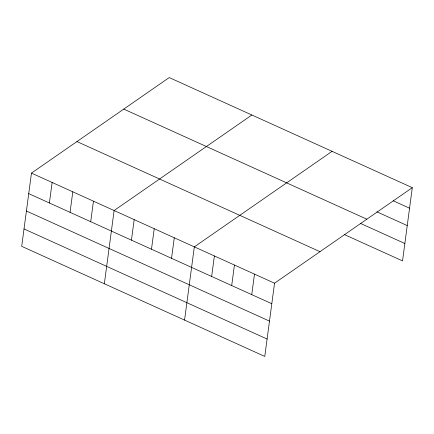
<?xml version="1.0" encoding="UTF-8"?>
<svg xmlns="http://www.w3.org/2000/svg" width="434" height="434" viewBox="0 0 434 434"><rect width="100%" height="100%" fill="white"/><g stroke="black" fill="none" stroke-linecap="round" stroke-linejoin="round"><path stroke-width="0.65" d="M31.47 173.101L21.7 246.333L264.773 356.428L274.543 283.201L412.3 187.667L169.227 77.572L31.47 173.101L274.543 283.201M49.395 202.982L52.134 182.459M70.053 212.34L72.793 191.817M90.717 221.698L93.456 201.175M104.344 283.765L114.115 210.533L251.872 115.005M131.431 240.138L134.171 219.62M151.488 249.219L154.222 228.702M171.538 258.306L174.278 237.783M184.558 320.097L194.329 246.87L332.086 151.336M211.646 276.469L214.385 255.952M231.702 285.556L234.436 265.033M251.753 294.637L254.492 274.12M412.3 187.667L402.53 260.899L344.189 234.474M393.155 200.758L409.56 208.19M376.858 211.819L407.244 225.582M123.766 109.097L366.839 219.192M360.491 223.412L404.851 243.507M76.932 141.576L320.004 251.677M28.731 193.624L271.809 303.719M26.414 211.016L269.487 321.117M24.022 228.935L267.094 339.035"/></g></svg>
